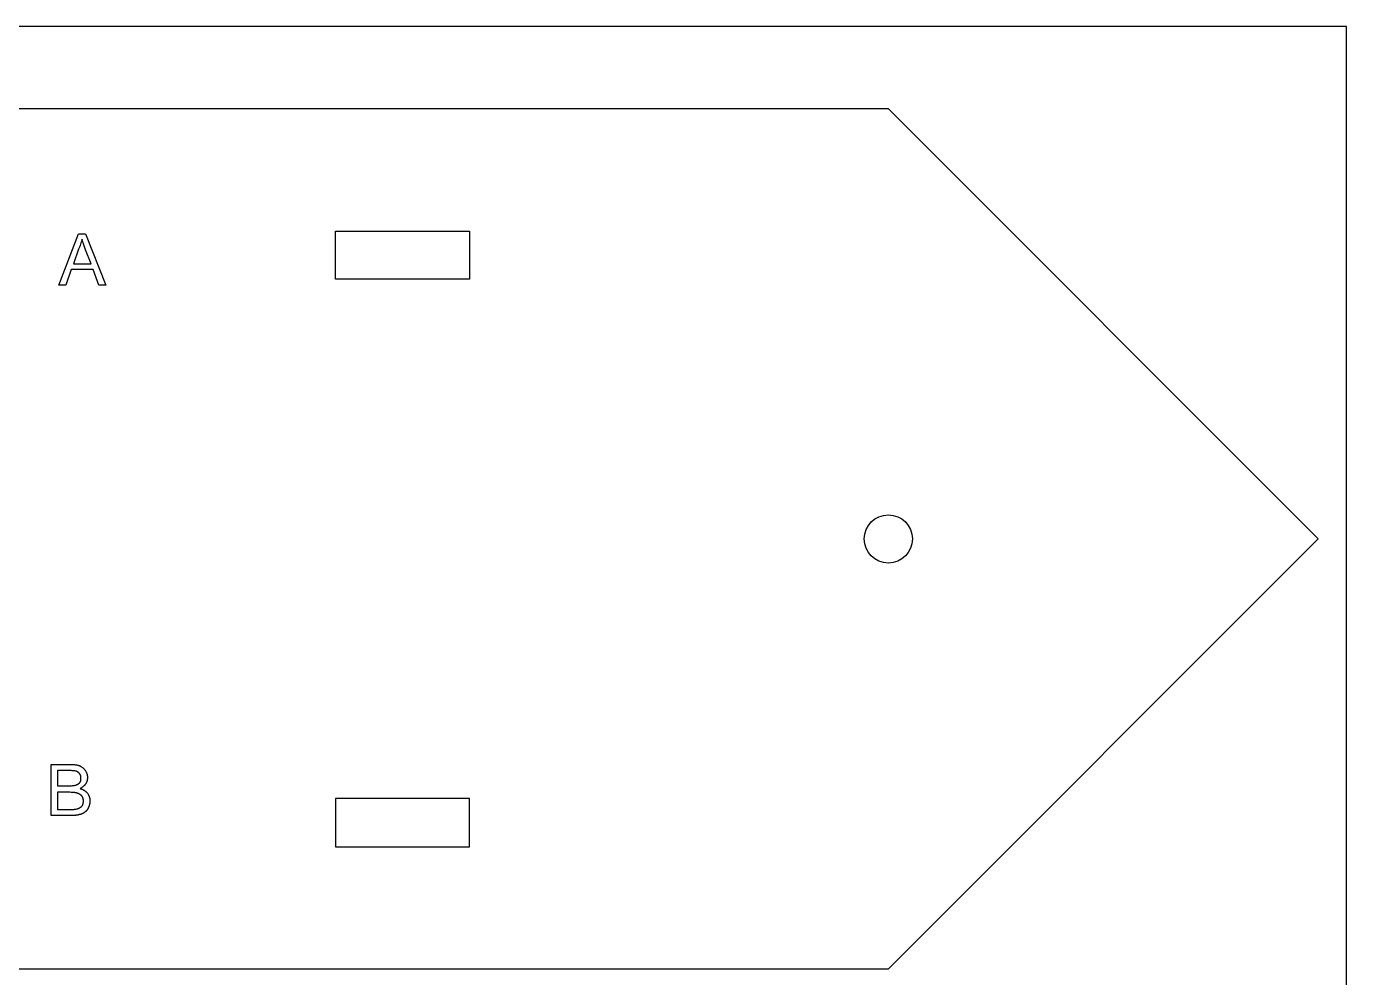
# Model space of a CAD drawing. Extents: x -681 to -116, y -32 to 76.
# Drawn here: x -192.9 to -116.1, y 21.1 to 76.4 of the extents above; entities that cross this region are included whole.
import ezdxf

# ---------------------------------------------------------------- set-up
doc = ezdxf.new("R2010")
doc.units = 0
doc.layers.add('DEFAULT', color=7, linetype='CONTINUOUS')

msp = doc.modelspace()

# ---------------------------------------------------------------- linework, layer by layer
at = {"layer": 'DEFAULT'}
for p, q in [((-116.133, 76.384), (-681.133, 76.384)), ((-116.133, -31.616), (-116.133, 76.384)), ((-142.792, 71.584), (-232.792, 71.584)), ((-117.792, 46.584), (-142.792, 71.584)), ((-174.963, 61.684), (-174.963, 64.484)), ((-174.963, 64.484), (-167.163, 64.484)), ((-167.163, 64.484), (-167.163, 61.684)), ((-167.163, 61.684), (-174.963, 61.684)), ((-142.792, 21.584), (-117.792, 46.584)), ((-167.163, 31.484), (-174.963, 31.484)), ((-174.963, 31.484), (-174.963, 28.684)), ((-167.163, 28.684), (-167.163, 31.484)), ((-174.963, 28.684), (-167.163, 28.684)), ((-232.792, 21.584), (-142.792, 21.584))]:
    msp.add_line(p, q, dxfattribs=at)
at = {"layer": 'DEFAULT', "color": 3}
for p, q in [((-191.053, 61.346), (-189.914, 64.328)), ((-189.914, 64.328), (-189.499, 64.328)), ((-189.76, 63.798), (-189.783, 63.725)), ((-189.739, 63.872), (-189.76, 63.798)), ((-189.698, 64.021), (-189.739, 63.872)), ((-189.682, 63.957), (-189.698, 64.021)), ((-189.664, 63.889), (-189.682, 63.957)), ((-189.619, 63.738), (-189.664, 63.889)), ((-189.499, 64.328), (-188.306, 61.346)), ((-189.896, 63.442), (-190.204, 62.575)), ((-189.88, 63.476), (-189.896, 63.442)), ((-189.864, 63.511), (-189.88, 63.476)), ((-189.849, 63.546), (-189.864, 63.511)), ((-189.835, 63.581), (-189.849, 63.546)), ((-189.808, 63.652), (-189.835, 63.581)), ((-189.783, 63.725), (-189.808, 63.652)), ((-189.499, 63.388), (-189.619, 63.738)), ((-189.173, 62.575), (-189.499, 63.388)), ((-190.33, 62.25), (-190.637, 61.346)), ((-189.047, 62.25), (-190.33, 62.25)), ((-190.204, 62.575), (-189.173, 62.575)), ((-188.722, 61.346), (-189.047, 62.25)), ((-190.637, 61.346), (-191.053, 61.346)), ((-188.306, 61.346), (-188.722, 61.346)), ((-191.497, 30.496), (-191.497, 33.478)), ((-191.497, 33.478), (-190.376, 33.478)), ((-191.099, 32.213), (-191.099, 33.135)), ((-191.099, 33.135), (-190.503, 33.135)), ((-190.503, 33.135), (-190.425, 33.134)), ((-190.425, 33.134), (-190.353, 33.132)), ((-190.376, 33.478), (-190.333, 33.478)), ((-190.353, 33.132), (-190.288, 33.128)), ((-190.333, 33.478), (-190.291, 33.477)), ((-190.291, 33.477), (-190.25, 33.475)), ((-190.288, 33.128), (-190.229, 33.124)), ((-190.25, 33.475), (-190.21, 33.472)), ((-190.229, 33.124), (-190.176, 33.118)), ((-190.21, 33.472), (-190.171, 33.468)), ((-190.176, 33.118), (-190.129, 33.112)), ((-190.171, 33.468), (-190.134, 33.464)), ((-190.134, 33.464), (-190.097, 33.459)), ((-190.129, 33.112), (-190.087, 33.106)), ((-190.097, 33.459), (-190.062, 33.453)), ((-190.087, 33.106), (-190.051, 33.099)), ((-190.062, 33.453), (-190.028, 33.447)), ((-190.051, 33.099), (-190.042, 33.095)), ((-190.042, 33.095), (-190.034, 33.092)), ((-190.034, 33.092), (-190.026, 33.088)), ((-190.028, 33.447), (-189.995, 33.44)), ((-190.026, 33.088), (-190.019, 33.084)), ((-190.019, 33.084), (-190.011, 33.08)), ((-190.011, 33.08), (-190.004, 33.077)), ((-190.004, 33.077), (-189.996, 33.072)), ((-189.996, 33.072), (-189.989, 33.068)), ((-189.995, 33.44), (-189.963, 33.433)), ((-189.989, 33.068), (-189.982, 33.064)), ((-189.982, 33.064), (-189.976, 33.06)), ((-189.976, 33.06), (-189.969, 33.055)), ((-189.969, 33.055), (-189.963, 33.05)), ((-189.963, 33.433), (-189.931, 33.425)), ((-189.963, 33.05), (-189.956, 33.046)), ((-189.956, 33.046), (-189.95, 33.041)), ((-189.95, 33.041), (-189.944, 33.036)), ((-189.944, 33.036), (-189.938, 33.031)), ((-189.938, 33.031), (-189.932, 33.026)), ((-189.932, 33.026), (-189.926, 33.021)), ((-189.931, 33.425), (-189.901, 33.416)), ((-189.901, 33.416), (-189.872, 33.407)), ((-189.872, 33.407), (-189.843, 33.398)), ((-189.843, 33.398), (-189.816, 33.388)), ((-189.816, 33.388), (-189.792, 33.374)), ((-189.792, 33.374), (-189.769, 33.36)), ((-189.769, 33.36), (-189.747, 33.345)), ((-189.747, 33.345), (-189.724, 33.33)), ((-189.724, 33.33), (-189.703, 33.314)), ((-189.703, 33.314), (-189.681, 33.298)), ((-189.681, 33.298), (-189.66, 33.281)), ((-189.66, 33.281), (-189.64, 33.264)), ((-189.64, 33.264), (-189.62, 33.246)), ((-189.62, 33.246), (-189.6, 33.227)), ((-189.6, 33.227), (-189.581, 33.207)), ((-189.581, 33.207), (-189.562, 33.187)), ((-189.562, 33.187), (-189.543, 33.166)), ((-189.543, 33.166), (-189.525, 33.145)), ((-189.525, 33.145), (-189.508, 33.122)), ((-189.508, 33.122), (-189.491, 33.099)), ((-189.491, 33.099), (-189.477, 33.075)), ((-189.477, 33.075), (-189.465, 33.051)), ((-189.465, 33.051), (-189.454, 33.027)), ((-189.454, 33.027), (-189.443, 33.004)), ((-190.048, 32.263), (-190.087, 32.249)), ((-190.03, 32.27), (-190.048, 32.263)), ((-190.012, 32.277), (-190.03, 32.27)), ((-189.995, 32.284), (-190.012, 32.277)), ((-189.979, 32.292), (-189.995, 32.284)), ((-189.972, 32.296), (-189.979, 32.292)), ((-189.964, 32.3), (-189.972, 32.296)), ((-189.956, 32.304), (-189.964, 32.3)), ((-189.949, 32.308), (-189.956, 32.304)), ((-189.942, 32.312), (-189.949, 32.308)), ((-189.935, 32.317), (-189.942, 32.312)), ((-189.928, 32.321), (-189.935, 32.317)), ((-189.922, 32.326), (-189.928, 32.321)), ((-189.926, 33.021), (-189.915, 33.01)), ((-189.915, 32.331), (-189.922, 32.326)), ((-189.915, 33.01), (-189.904, 32.999)), ((-189.909, 32.336), (-189.915, 32.331)), ((-189.902, 32.341), (-189.909, 32.336)), ((-189.904, 32.999), (-189.893, 32.987)), ((-189.896, 32.346), (-189.902, 32.341)), ((-189.89, 32.351), (-189.896, 32.346)), ((-189.893, 32.987), (-189.883, 32.975)), ((-189.885, 32.357), (-189.89, 32.351)), ((-189.879, 32.363), (-189.885, 32.357)), ((-189.883, 32.975), (-189.872, 32.962)), ((-189.873, 32.368), (-189.879, 32.363)), ((-189.868, 32.375), (-189.873, 32.368)), ((-189.872, 32.962), (-189.862, 32.949)), ((-189.862, 32.381), (-189.868, 32.375)), ((-189.862, 32.949), (-189.852, 32.936)), ((-189.857, 32.387), (-189.862, 32.381)), ((-189.852, 32.394), (-189.857, 32.387)), ((-189.852, 32.936), (-189.847, 32.929)), ((-189.847, 32.401), (-189.852, 32.394)), ((-189.847, 32.929), (-189.842, 32.922)), ((-189.842, 32.408), (-189.847, 32.401)), ((-189.842, 32.922), (-189.838, 32.915)), ((-189.838, 32.415), (-189.842, 32.408)), ((-189.838, 32.915), (-189.833, 32.908)), ((-189.833, 32.422), (-189.838, 32.415)), ((-189.833, 32.908), (-189.829, 32.901)), ((-189.829, 32.429), (-189.833, 32.422)), ((-189.829, 32.901), (-189.825, 32.894)), ((-189.825, 32.437), (-189.829, 32.429)), ((-189.825, 32.894), (-189.821, 32.886)), ((-189.821, 32.444), (-189.825, 32.437)), ((-189.821, 32.886), (-189.818, 32.879)), ((-189.818, 32.452), (-189.821, 32.444)), ((-189.818, 32.879), (-189.814, 32.871)), ((-189.814, 32.459), (-189.818, 32.452)), ((-189.814, 32.871), (-189.811, 32.863)), ((-189.811, 32.467), (-189.814, 32.459)), ((-189.811, 32.863), (-189.808, 32.855)), ((-189.808, 32.475), (-189.811, 32.467)), ((-189.808, 32.855), (-189.805, 32.847)), ((-189.805, 32.483), (-189.808, 32.475)), ((-189.805, 32.847), (-189.803, 32.839)), ((-189.803, 32.491), (-189.805, 32.483)), ((-189.803, 32.839), (-189.8, 32.831)), ((-189.8, 32.499), (-189.803, 32.491)), ((-189.8, 32.831), (-189.798, 32.823)), ((-189.798, 32.508), (-189.8, 32.499)), ((-189.798, 32.823), (-189.796, 32.814)), ((-189.796, 32.516), (-189.798, 32.508)), ((-189.796, 32.814), (-189.794, 32.806)), ((-189.794, 32.524), (-189.796, 32.516)), ((-189.794, 32.806), (-189.792, 32.797)), ((-189.792, 32.533), (-189.794, 32.524)), ((-189.792, 32.797), (-189.79, 32.788)), ((-189.79, 32.542), (-189.792, 32.533)), ((-189.79, 32.788), (-189.788, 32.779)), ((-189.788, 32.551), (-189.79, 32.542)), ((-189.788, 32.779), (-189.786, 32.761)), ((-189.786, 32.569), (-189.788, 32.551)), ((-189.786, 32.761), (-189.783, 32.743)), ((-189.783, 32.587), (-189.786, 32.569)), ((-189.783, 32.743), (-189.782, 32.724)), ((-189.782, 32.606), (-189.783, 32.587)), ((-189.782, 32.724), (-189.781, 32.705)), ((-189.781, 32.625), (-189.782, 32.606)), ((-189.781, 32.705), (-189.78, 32.685)), ((-189.78, 32.645), (-189.781, 32.625)), ((-189.78, 32.685), (-189.78, 32.665)), ((-189.78, 32.665), (-189.78, 32.645)), ((-189.552, 32.262), (-189.56, 32.253)), ((-189.543, 32.271), (-189.552, 32.262)), ((-189.535, 32.281), (-189.543, 32.271)), ((-189.527, 32.29), (-189.535, 32.281)), ((-189.519, 32.3), (-189.527, 32.29)), ((-189.512, 32.31), (-189.519, 32.3)), ((-189.505, 32.32), (-189.512, 32.31)), ((-189.497, 32.33), (-189.505, 32.32)), ((-189.491, 32.34), (-189.497, 32.33)), ((-189.484, 32.35), (-189.491, 32.34)), ((-189.477, 32.36), (-189.484, 32.35)), ((-189.471, 32.371), (-189.477, 32.36)), ((-189.465, 32.381), (-189.471, 32.371)), ((-189.459, 32.392), (-189.465, 32.381)), ((-189.454, 32.403), (-189.459, 32.392)), ((-189.448, 32.413), (-189.454, 32.403)), ((-189.443, 32.424), (-189.448, 32.413)), ((-189.443, 33.004), (-189.433, 32.98)), ((-189.438, 32.435), (-189.443, 32.424)), ((-189.433, 32.446), (-189.438, 32.435)), ((-189.433, 32.98), (-189.425, 32.955)), ((-189.429, 32.457), (-189.433, 32.446)), ((-189.425, 32.468), (-189.429, 32.457)), ((-189.425, 32.955), (-189.416, 32.931)), ((-189.42, 32.48), (-189.425, 32.468)), ((-189.416, 32.491), (-189.42, 32.48)), ((-189.416, 32.931), (-189.409, 32.907)), ((-189.413, 32.502), (-189.416, 32.491)), ((-189.409, 32.514), (-189.413, 32.502)), ((-189.409, 32.907), (-189.403, 32.882)), ((-189.406, 32.525), (-189.409, 32.514)), ((-189.403, 32.537), (-189.406, 32.525)), ((-189.403, 32.882), (-189.397, 32.857)), ((-189.4, 32.548), (-189.403, 32.537)), ((-189.397, 32.56), (-189.4, 32.548)), ((-189.397, 32.857), (-189.393, 32.832)), ((-189.395, 32.571), (-189.397, 32.56)), ((-189.393, 32.583), (-189.395, 32.571)), ((-189.393, 32.832), (-189.389, 32.807)), ((-189.391, 32.595), (-189.393, 32.583)), ((-189.389, 32.607), (-189.391, 32.595)), ((-189.389, 32.807), (-189.386, 32.781)), ((-189.387, 32.618), (-189.389, 32.607)), ((-189.386, 32.63), (-189.387, 32.618)), ((-189.386, 32.781), (-189.384, 32.755)), ((-189.385, 32.642), (-189.386, 32.63)), ((-189.384, 32.654), (-189.385, 32.642)), ((-189.384, 32.755), (-189.383, 32.728)), ((-189.383, 32.666), (-189.384, 32.654)), ((-189.383, 32.728), (-189.382, 32.701)), ((-189.382, 32.689), (-189.383, 32.677)), ((-189.383, 32.677), (-189.383, 32.666)), ((-189.382, 32.701), (-189.382, 32.689)), ((-190.448, 32.213), (-191.099, 32.213)), ((-191.099, 30.84), (-191.099, 31.87)), ((-191.099, 31.87), (-190.412, 31.87)), ((-190.389, 32.214), (-190.448, 32.213)), ((-190.412, 31.87), (-190.34, 31.869)), ((-190.334, 32.216), (-190.389, 32.214)), ((-190.34, 31.869), (-190.273, 31.866)), ((-190.282, 32.22), (-190.334, 32.216)), ((-190.234, 32.225), (-190.282, 32.22)), ((-190.273, 31.866), (-190.212, 31.862)), ((-190.19, 32.23), (-190.234, 32.225)), ((-190.212, 31.862), (-190.183, 31.859)), ((-190.151, 32.236), (-190.19, 32.23)), ((-190.183, 31.859), (-190.155, 31.856)), ((-190.155, 31.856), (-190.128, 31.853)), ((-190.117, 32.243), (-190.151, 32.236)), ((-190.128, 31.853), (-190.103, 31.849)), ((-190.101, 32.246), (-190.117, 32.243)), ((-190.103, 31.849), (-190.079, 31.844)), ((-190.087, 32.249), (-190.101, 32.246)), ((-190.079, 31.844), (-190.056, 31.839)), ((-190.056, 31.839), (-190.035, 31.834)), ((-190.035, 31.834), (-190.025, 31.831)), ((-190.025, 31.831), (-190.015, 31.828)), ((-190.015, 31.828), (-190.005, 31.825)), ((-190.005, 31.825), (-189.996, 31.822)), ((-189.996, 31.822), (-189.987, 31.819)), ((-189.987, 31.819), (-189.979, 31.816)), ((-189.979, 31.816), (-189.959, 31.809)), ((-189.959, 31.809), (-189.94, 31.801)), ((-189.94, 31.801), (-189.921, 31.793)), ((-189.921, 31.793), (-189.903, 31.785)), ((-189.903, 31.785), (-189.886, 31.776)), ((-189.886, 31.776), (-189.87, 31.767)), ((-189.87, 31.767), (-189.854, 31.758)), ((-189.854, 31.758), (-189.838, 31.748)), ((-189.838, 31.748), (-189.823, 31.737)), ((-189.823, 31.737), (-189.809, 31.727)), ((-189.789, 32.082), (-189.816, 32.069)), ((-189.816, 32.069), (-189.779, 32.058)), ((-189.809, 31.727), (-189.794, 31.715)), ((-189.794, 31.715), (-189.78, 31.704)), ((-189.763, 32.097), (-189.789, 32.082)), ((-189.78, 31.704), (-189.766, 31.692)), ((-189.779, 32.058), (-189.762, 32.052)), ((-189.766, 31.692), (-189.753, 31.679)), ((-189.738, 32.111), (-189.763, 32.097)), ((-189.762, 32.052), (-189.745, 32.047)), ((-189.753, 31.679), (-189.739, 31.666)), ((-189.745, 32.047), (-189.728, 32.041)), ((-189.739, 31.666), (-189.726, 31.653)), ((-189.714, 32.126), (-189.738, 32.111)), ((-189.728, 32.041), (-189.711, 32.034)), ((-189.726, 31.653), (-189.716, 31.636)), ((-189.716, 31.636), (-189.706, 31.619)), ((-189.691, 32.142), (-189.714, 32.126)), ((-189.711, 32.034), (-189.695, 32.028)), ((-189.706, 31.619), (-189.697, 31.602)), ((-189.697, 31.602), (-189.689, 31.585)), ((-189.695, 32.028), (-189.68, 32.021)), ((-189.669, 32.158), (-189.691, 32.142)), ((-189.689, 31.585), (-189.681, 31.567)), ((-189.681, 31.567), (-189.673, 31.549)), ((-189.68, 32.021), (-189.664, 32.014)), ((-189.673, 31.549), (-189.67, 31.54)), ((-189.67, 31.54), (-189.666, 31.531)), ((-189.647, 32.174), (-189.669, 32.158)), ((-189.666, 31.531), (-189.663, 31.522)), ((-189.664, 32.014), (-189.649, 32.007)), ((-189.663, 31.522), (-189.66, 31.513)), ((-189.66, 31.513), (-189.657, 31.504)), ((-189.657, 31.504), (-189.654, 31.494)), ((-189.654, 31.494), (-189.652, 31.484)), ((-189.649, 32.007), (-189.634, 32)), ((-189.626, 32.191), (-189.647, 32.174)), ((-189.634, 32), (-189.62, 31.992)), ((-189.606, 32.208), (-189.626, 32.191)), ((-189.62, 31.992), (-189.606, 31.985)), ((-189.587, 32.225), (-189.606, 32.208)), ((-189.606, 31.985), (-189.592, 31.977)), ((-189.592, 31.977), (-189.578, 31.969)), ((-189.578, 32.234), (-189.587, 32.225)), ((-189.569, 32.243), (-189.578, 32.234)), ((-189.578, 31.969), (-189.565, 31.96)), ((-189.56, 32.253), (-189.569, 32.243)), ((-189.565, 31.96), (-189.552, 31.952)), ((-189.552, 31.952), (-189.539, 31.943)), ((-189.539, 31.943), (-189.527, 31.934)), ((-189.527, 31.934), (-189.515, 31.925)), ((-189.515, 31.925), (-189.503, 31.915)), ((-189.503, 31.915), (-189.491, 31.906)), ((-189.491, 31.906), (-189.479, 31.896)), ((-189.479, 31.896), (-189.468, 31.886)), ((-189.468, 31.886), (-189.456, 31.875)), ((-189.456, 31.875), (-189.445, 31.865)), ((-189.445, 31.865), (-189.424, 31.843)), ((-189.424, 31.843), (-189.403, 31.821)), ((-189.403, 31.821), (-189.382, 31.798)), ((-189.382, 31.798), (-189.366, 31.774)), ((-189.366, 31.774), (-189.35, 31.749)), ((-189.35, 31.749), (-189.343, 31.737)), ((-189.343, 31.737), (-189.335, 31.724)), ((-189.335, 31.724), (-189.328, 31.712)), ((-189.328, 31.712), (-189.321, 31.699)), ((-189.321, 31.699), (-189.315, 31.686)), ((-189.315, 31.686), (-189.309, 31.673)), ((-189.309, 31.673), (-189.303, 31.66)), ((-189.303, 31.66), (-189.297, 31.647)), ((-189.297, 31.647), (-189.291, 31.633)), ((-189.291, 31.633), (-189.286, 31.62)), ((-189.286, 31.62), (-189.281, 31.606)), ((-189.281, 31.606), (-189.276, 31.592)), ((-189.276, 31.592), (-189.271, 31.578)), ((-189.271, 31.578), (-189.267, 31.564)), ((-189.267, 31.564), (-189.263, 31.549)), ((-189.263, 31.549), (-189.26, 31.535)), ((-189.26, 31.535), (-189.256, 31.52)), ((-189.256, 31.52), (-189.253, 31.505)), ((-189.253, 31.505), (-189.25, 31.49)), ((-189.25, 31.49), (-189.247, 31.475)), ((-190.34, 30.84), (-191.099, 30.84)), ((-190.252, 30.84), (-190.34, 30.84)), ((-190.213, 30.841), (-190.252, 30.84)), ((-190.177, 30.842), (-190.213, 30.841)), ((-190.161, 30.843), (-190.177, 30.842)), ((-190.145, 30.844), (-190.161, 30.843)), ((-190.13, 30.846), (-190.145, 30.844)), ((-190.116, 30.847), (-190.13, 30.846)), ((-190.103, 30.849), (-190.116, 30.847)), ((-190.097, 30.851), (-190.103, 30.849)), ((-190.091, 30.852), (-190.097, 30.851)), ((-190.085, 30.853), (-190.091, 30.852)), ((-190.08, 30.855), (-190.085, 30.853)), ((-190.074, 30.856), (-190.08, 30.855)), ((-190.069, 30.858), (-190.074, 30.856)), ((-190.005, 30.872), (-190.069, 30.858)), ((-189.975, 30.879), (-190.005, 30.872)), ((-189.961, 30.883), (-189.975, 30.879)), ((-189.947, 30.887), (-189.961, 30.883)), ((-189.934, 30.892), (-189.947, 30.887)), ((-189.921, 30.896), (-189.934, 30.892)), ((-189.908, 30.901), (-189.921, 30.896)), ((-189.896, 30.906), (-189.908, 30.901)), ((-189.89, 30.909), (-189.896, 30.906)), ((-189.884, 30.912), (-189.89, 30.909)), ((-189.879, 30.914), (-189.884, 30.912)), ((-189.873, 30.917), (-189.879, 30.914)), ((-189.868, 30.92), (-189.873, 30.917)), ((-189.862, 30.924), (-189.868, 30.92)), ((-189.857, 30.927), (-189.862, 30.924)), ((-189.852, 30.93), (-189.857, 30.927)), ((-189.845, 30.934), (-189.852, 30.93)), ((-189.839, 30.937), (-189.845, 30.934)), ((-189.832, 30.941), (-189.839, 30.937)), ((-189.826, 30.944), (-189.832, 30.941)), ((-189.819, 30.948), (-189.826, 30.944)), ((-189.813, 30.952), (-189.819, 30.948)), ((-189.807, 30.956), (-189.813, 30.952)), ((-189.801, 30.961), (-189.807, 30.956)), ((-189.795, 30.965), (-189.801, 30.961)), ((-189.79, 30.969), (-189.795, 30.965)), ((-189.784, 30.974), (-189.79, 30.969)), ((-189.778, 30.978), (-189.784, 30.974)), ((-189.773, 30.983), (-189.778, 30.978)), ((-189.768, 30.988), (-189.773, 30.983)), ((-189.762, 30.993), (-189.768, 30.988)), ((-189.757, 30.998), (-189.762, 30.993)), ((-189.752, 31.003), (-189.757, 30.998)), ((-189.747, 31.008), (-189.752, 31.003)), ((-189.742, 31.014), (-189.747, 31.008)), ((-189.738, 31.019), (-189.742, 31.014)), ((-189.733, 31.025), (-189.738, 31.019)), ((-189.729, 31.03), (-189.733, 31.025)), ((-189.724, 31.036), (-189.729, 31.03)), ((-189.72, 31.042), (-189.724, 31.036)), ((-189.716, 31.048), (-189.72, 31.042)), ((-189.712, 31.054), (-189.716, 31.048)), ((-189.708, 31.06), (-189.712, 31.054)), ((-189.704, 31.066), (-189.708, 31.06)), ((-189.7, 31.073), (-189.704, 31.066)), ((-189.696, 31.079), (-189.7, 31.073)), ((-189.693, 31.086), (-189.696, 31.079)), ((-189.689, 31.093), (-189.693, 31.086)), ((-189.686, 31.1), (-189.689, 31.093)), ((-189.683, 31.107), (-189.686, 31.1)), ((-189.68, 31.114), (-189.683, 31.107)), ((-189.677, 31.121), (-189.68, 31.114)), ((-189.671, 31.135), (-189.677, 31.121)), ((-189.666, 31.15), (-189.671, 31.135)), ((-189.661, 31.165), (-189.666, 31.15)), ((-189.656, 31.181), (-189.661, 31.165)), ((-189.652, 31.196), (-189.656, 31.181)), ((-189.652, 31.484), (-189.649, 31.475)), ((-189.649, 31.212), (-189.652, 31.196)), ((-189.649, 31.475), (-189.647, 31.465)), ((-189.646, 31.229), (-189.649, 31.212)), ((-189.647, 31.465), (-189.645, 31.455)), ((-189.643, 31.245), (-189.646, 31.229)), ((-189.645, 31.455), (-189.643, 31.445)), ((-189.643, 31.445), (-189.642, 31.434)), ((-189.64, 31.262), (-189.643, 31.245)), ((-189.642, 31.434), (-189.64, 31.424)), ((-189.64, 31.424), (-189.639, 31.413)), ((-189.639, 31.278), (-189.64, 31.262)), ((-189.639, 31.413), (-189.638, 31.403)), ((-189.637, 31.295), (-189.639, 31.278)), ((-189.638, 31.403), (-189.637, 31.392)), ((-189.637, 31.392), (-189.636, 31.38)), ((-189.636, 31.312), (-189.637, 31.295)), ((-189.636, 31.38), (-189.636, 31.369)), ((-189.636, 31.369), (-189.635, 31.358)), ((-189.635, 31.329), (-189.636, 31.312)), ((-189.635, 31.358), (-189.635, 31.346)), ((-189.635, 31.346), (-189.635, 31.329)), ((-189.504, 30.723), (-189.512, 30.717)), ((-189.496, 30.729), (-189.504, 30.723)), ((-189.488, 30.736), (-189.496, 30.729)), ((-189.48, 30.743), (-189.488, 30.736)), ((-189.473, 30.749), (-189.48, 30.743)), ((-189.465, 30.757), (-189.473, 30.749)), ((-189.458, 30.764), (-189.465, 30.757)), ((-189.451, 30.771), (-189.458, 30.764)), ((-189.444, 30.779), (-189.451, 30.771)), ((-189.437, 30.787), (-189.444, 30.779)), ((-189.43, 30.795), (-189.437, 30.787)), ((-189.423, 30.804), (-189.43, 30.795)), ((-189.416, 30.812), (-189.423, 30.804)), ((-189.409, 30.821), (-189.416, 30.812)), ((-189.403, 30.83), (-189.409, 30.821)), ((-189.397, 30.839), (-189.403, 30.83)), ((-189.39, 30.849), (-189.397, 30.839)), ((-189.384, 30.858), (-189.39, 30.849)), ((-189.372, 30.878), (-189.384, 30.858)), ((-189.36, 30.899), (-189.372, 30.878)), ((-189.349, 30.92), (-189.36, 30.899)), ((-189.338, 30.943), (-189.349, 30.92)), ((-189.328, 30.966), (-189.338, 30.943)), ((-189.318, 30.987), (-189.328, 30.966)), ((-189.309, 31.008), (-189.318, 30.987)), ((-189.299, 31.031), (-189.309, 31.008)), ((-189.291, 31.053), (-189.299, 31.031)), ((-189.283, 31.077), (-189.291, 31.053)), ((-189.276, 31.101), (-189.283, 31.077)), ((-189.269, 31.125), (-189.276, 31.101)), ((-189.262, 31.149), (-189.269, 31.125)), ((-189.257, 31.174), (-189.262, 31.149)), ((-189.252, 31.199), (-189.257, 31.174)), ((-189.248, 31.224), (-189.252, 31.199)), ((-189.244, 31.248), (-189.248, 31.224)), ((-189.247, 31.475), (-189.245, 31.459)), ((-189.245, 31.459), (-189.243, 31.444)), ((-189.241, 31.273), (-189.244, 31.248)), ((-189.243, 31.444), (-189.241, 31.428)), ((-189.241, 31.428), (-189.24, 31.412)), ((-189.239, 31.298), (-189.241, 31.273)), ((-189.24, 31.412), (-189.239, 31.396)), ((-189.239, 31.396), (-189.238, 31.379)), ((-189.238, 31.322), (-189.239, 31.298)), ((-189.238, 31.379), (-189.238, 31.363)), ((-189.238, 31.363), (-189.238, 31.346)), ((-189.238, 31.346), (-189.238, 31.322)), ((-190.358, 30.496), (-191.497, 30.496)), ((-190.285, 30.497), (-190.358, 30.496)), ((-190.216, 30.5), (-190.285, 30.497)), ((-190.15, 30.504), (-190.216, 30.5)), ((-190.087, 30.51), (-190.15, 30.504)), ((-190.057, 30.514), (-190.087, 30.51)), ((-190.028, 30.518), (-190.057, 30.514)), ((-189.999, 30.522), (-190.028, 30.518)), ((-189.972, 30.527), (-189.999, 30.522)), ((-189.945, 30.532), (-189.972, 30.527)), ((-189.919, 30.538), (-189.945, 30.532)), ((-189.894, 30.544), (-189.919, 30.538)), ((-189.87, 30.551), (-189.894, 30.544)), ((-189.858, 30.552), (-189.87, 30.551)), ((-189.847, 30.554), (-189.858, 30.552)), ((-189.835, 30.557), (-189.847, 30.554)), ((-189.824, 30.559), (-189.835, 30.557)), ((-189.812, 30.562), (-189.824, 30.559)), ((-189.801, 30.564), (-189.812, 30.562)), ((-189.79, 30.567), (-189.801, 30.564)), ((-189.779, 30.571), (-189.79, 30.567)), ((-189.768, 30.574), (-189.779, 30.571)), ((-189.757, 30.578), (-189.768, 30.574)), ((-189.746, 30.581), (-189.757, 30.578)), ((-189.735, 30.585), (-189.746, 30.581)), ((-189.714, 30.594), (-189.735, 30.585)), ((-189.694, 30.603), (-189.714, 30.594)), ((-189.674, 30.612), (-189.694, 30.603)), ((-189.654, 30.622), (-189.674, 30.612)), ((-189.635, 30.633), (-189.654, 30.622)), ((-189.616, 30.645), (-189.635, 30.633)), ((-189.598, 30.657), (-189.616, 30.645)), ((-189.58, 30.669), (-189.598, 30.657)), ((-189.562, 30.682), (-189.58, 30.669)), ((-189.545, 30.695), (-189.562, 30.682)), ((-189.536, 30.7), (-189.545, 30.695)), ((-189.528, 30.706), (-189.536, 30.7)), ((-189.52, 30.711), (-189.528, 30.706)), ((-189.512, 30.717), (-189.52, 30.711))]:
    msp.add_line(p, q, dxfattribs=at)
at = {"layer": 'DEFAULT'}
msp.add_circle((-142.792, 46.584), 1.4, dxfattribs=at)

doc.saveas('drawing.dxf')
